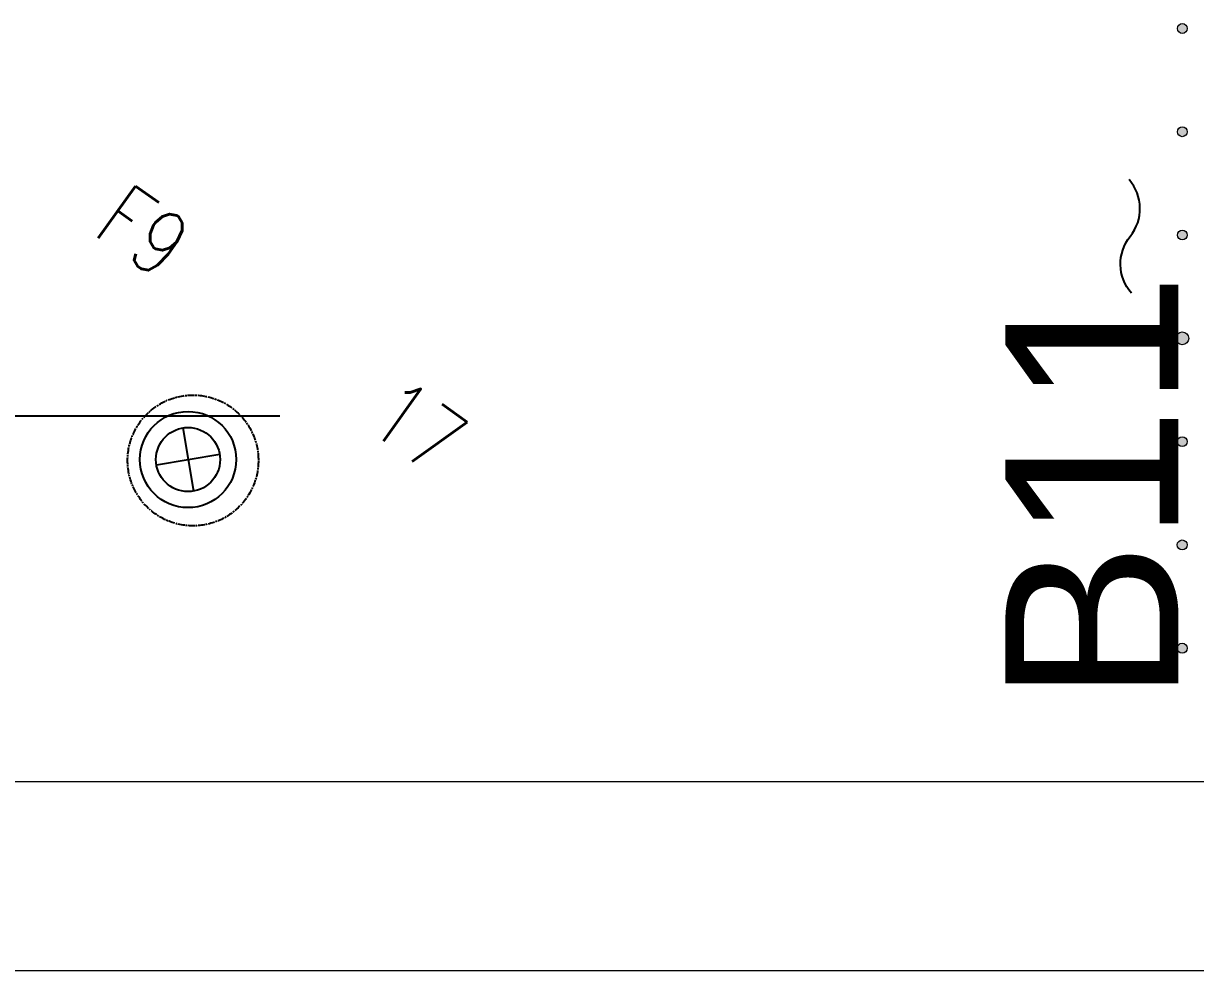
# Model space of a CAD drawing. Header units: inches. Extents: x 102655 to 148943, y 72248 to 114419.
# Drawn here: x 133445 to 134993, y 94304 to 95555 of the extents above; entities that cross this region are included whole.
import ezdxf
from ezdxf.enums import TextEntityAlignment as Align

# ---------------------------------------------------------------- set-up
doc = ezdxf.new("R2010")
doc.units = ezdxf.units.IN
doc.linetypes.add('CENTER INDS', pattern=[13.335, 8.89, -1.11125, 2.2225, -1.11125])
doc.layers.add('ceiling dim', color=8, linetype='Continuous', lineweight=5)
doc.layers.add('Furnitureee', color=8, linetype='Continuous', lineweight=5)
doc.layers.add('E-LTG', color=92, linetype='Continuous')
doc.layers.add('E-TAG', color=30, linetype='Continuous')
doc.layers.add('ELECTRICAL LIGHTING CEILING', color=6, linetype='CENTER INDS', true_color=0xff00ff)
doc.styles.add('Pyzd-Romans', font='romans.shx', dxfattribs={"width": 0.8})
doc.styles.get("Standard").update_dxf_attribs({"font": 'arial.ttf'})

# ---------------------------------------------------------------- blocks, each defined once
blk = doc.blocks.new('A$Caba3f22f')
h = blk.add_hatch(color=8)
h.set_gradient(color2=(0, 0, 0), tint=1)
h.paths.add_polyline_path([(24973.8, 983.6, -1), (24973.8, 996.6, -1)])
h.paths.add_polyline_path([(24973.8, 862.1, -1), (24973.8, 845.1, -1)])
h.paths.add_polyline_path([(24973.7, 710.6, -1), (24973.7, 723.6, -1)])
h.paths.add_polyline_path([(24973.7, 574.1, -1), (24973.7, 587.1, -1)])
h.paths.add_polyline_path([(24973.7, 437.6, -1), (24973.7, 450.6, -1)])
h.paths.add_polyline_path([(24973.8, 1133.1, -1), (24973.8, 1120.1, -1)])
h.paths.add_polyline_path([(24973.8, 1256.6, -1), (24973.8, 1269.6, -1)])
h.paths.add_polyline_path([(21583.8, 1256.8, -1), (21583.8, 1269.8, -1)])
h.paths.add_polyline_path([(21583.8, 1133.3, -1), (21583.8, 1120.3, -1)])
h.paths.add_polyline_path([(21583.8, 983.8, -1), (21583.8, 996.8, -1)])
h.paths.add_polyline_path([(21583.8, 845.3, -1), (21583.8, 862.3, -1)])
h.paths.add_polyline_path([(21583.7, 710.8, -1), (21583.7, 723.8, -1)])
h.paths.add_polyline_path([(21583.7, 574.3, -1), (21583.7, 587.3, -1)])
h.paths.add_polyline_path([(21583.7, 437.8, -1), (21583.7, 450.8, -1)])
at = {"color": 8}
for p, q in [((26279.7, 267.5, 0), (21479.7, 267.8, 0)), ((21479.7, 18.3, 0), (26279.7, 18, 0))]:
    blk.add_line(p, q, dxfattribs=at)
for centre, radius in [((24973.8, 1263.1, 0), 6.5), ((24973.8, 1126.6, 0), 6.5), ((24973.8, 990.1, 0), 6.5), ((24973.8, 853.6, 0), 8.5), ((24973.7, 717.1, 0), 6.5), ((24973.7, 580.6, 0), 6.5), ((24973.7, 444.1, 0), 6.5)]:
    blk.add_circle(centre, radius, dxfattribs=at)
blk = doc.blocks.new('f')
at = {"layer": 'Furnitureee', "color": 8, "ltscale": 0.5, "xscale": 0.001000000000009727, "yscale": 0.001000000000009727, "zscale": 0.001000000000009727}
blk.add_blockref('A$Caba3f22f', (478763.0536, 1037622.3394), dxfattribs=at)
blk = doc.blocks.new('E-L-FSPOT2')
at = {"color": 254, "lineweight": 0}
for points in [[(0, -75), (0, -75), (0, -75), (0, -75), (0, -75), (0, -75), (0, -75), (0, -75), (0, -75), (0, -75), (0, -75), (0, -75)], [(0, -75), (0, -75)], [(0, -75), (0, -75)], [(0, -75), (0, -75)], [(0, -75), (0, -75)], [(0, -75), (0, -75)], [(0, -75), (0, -75)], [(0, -75), (0, -75)], [(0, -75), (0, -75)], [(0, -75), (0, -75)], [(0, -75), (0, -75)], [(0, -75), (0, -75)], [(0, -75), (0, -75)], [(0, -75), (0, -75), (0, -75)], [(0, -75), (0, -75)], [(0, -75), (0, -75)], [(0, -75), (0, -75)], [(0, -75), (0, -75), (0, -75), (0, -75), (0, -75), (0, -75), (0, -75), (0, -75), (0, -75), (0, -75)], [(0, -75), (0, -75)]]:
    blk.add_lwpolyline(points, dxfattribs=at)
blk.add_circle((0, 0), 75)
at = {"layer": 'E-TAG'}
for points in [[(-35.4, -35.4), (35.4, 35.4)], [(-35.4, 35.4), (35.4, -35.4)]]:
    blk.add_lwpolyline(points, dxfattribs=at)
blk.add_circle((0, 0), 50, dxfattribs=at)
at = {"layer": 'E-TAG', "style": 'Pyzd-Romans', "width": 0.8, "flags": 1}
for tag, p in [('BPANEL', (262.5, 925)), ('SWITCH', (-262.5, 700)), ('LOADVA', (262.5, 700)), ('BTYPE', (-262.5, 475)), ('PANEL', (262.5, 475)), ('HEIGHT', (-246.5, -477.6)), ('DSCR', (-246.5, -702.6)), ('ROOM', (278.5, -702.6))]:
    blk.add_attdef(tag, text='', height=100, dxfattribs=at).set_placement(p, align=Align.MIDDLE_CENTER)
at = {"layer": 'E-TAG', "style": 'Pyzd-Romans', "width": 0.8}
for tag, p in [('TYPE', (-262.5, 250)), ('NO.', (262.5, 250)), ('W.P', (-246.5, -252.6)), ('A,B,C', (278.5, -252.6)), ('CBT', (278.5, -477.6))]:
    blk.add_attdef(tag, text='', height=100, dxfattribs=at).set_placement(p, align=Align.MIDDLE_CENTER)
blk = doc.blocks.new('*U54')
at = {"color": 0}
for points in [[(0, 75, -0.36397), (0, 0), (0, 0), (0, 0), (0, 0, 0.36397), (0, -75)], [(415.8, 75, -0.36397), (415.8, 0), (415.8, 0), (415.8, 0), (415.8, 0, 0.36397), (415.8, -75)]]:
    blk.add_lwpolyline(points, format="xyb", dxfattribs=at)

msp = doc.modelspace()

# ---------------------------------------------------------------- linework, layer by layer
msp.add_line((112193.03264, 95036.51415), (133783.47219, 95036.51415))
at = {"layer": 'ELECTRICAL LIGHTING CEILING'}
msp.add_circle((133668.74368, 94977.73853), 86.39549, dxfattribs=at)

# ---------------------------------------------------------------- block references
at = {"layer": 'ceiling dim', "xscale": 1000, "yscale": 1000, "zscale": 1000}
msp.add_blockref('f', (-478653051.58299, -1037528053.90511), dxfattribs=at)
at = {"layer": 'E-LTG', "rotation": 181.1922711892186}
msp.add_blockref('*U54', (135322.75775, 95282.5147), dxfattribs=at)
at = {"layer": 'E-LTG', "xscale": 0.8476918827478218, "yscale": 0.8476918827478218, "zscale": 0.8476918827478218, "rotation": 324.5660952900275}
msp.add_blockref('E-L-FSPOT2', (133662.18322, 94978.89779), dxfattribs=at).add_auto_attribs({'TYPE': 'F9', 'NO.': '17'})

# ---------------------------------------------------------------- texts
msp.add_text('B11', height=228.893641, rotation=90).set_placement((134970.81404, 94656.82469))

doc.saveas('drawing.dxf')
